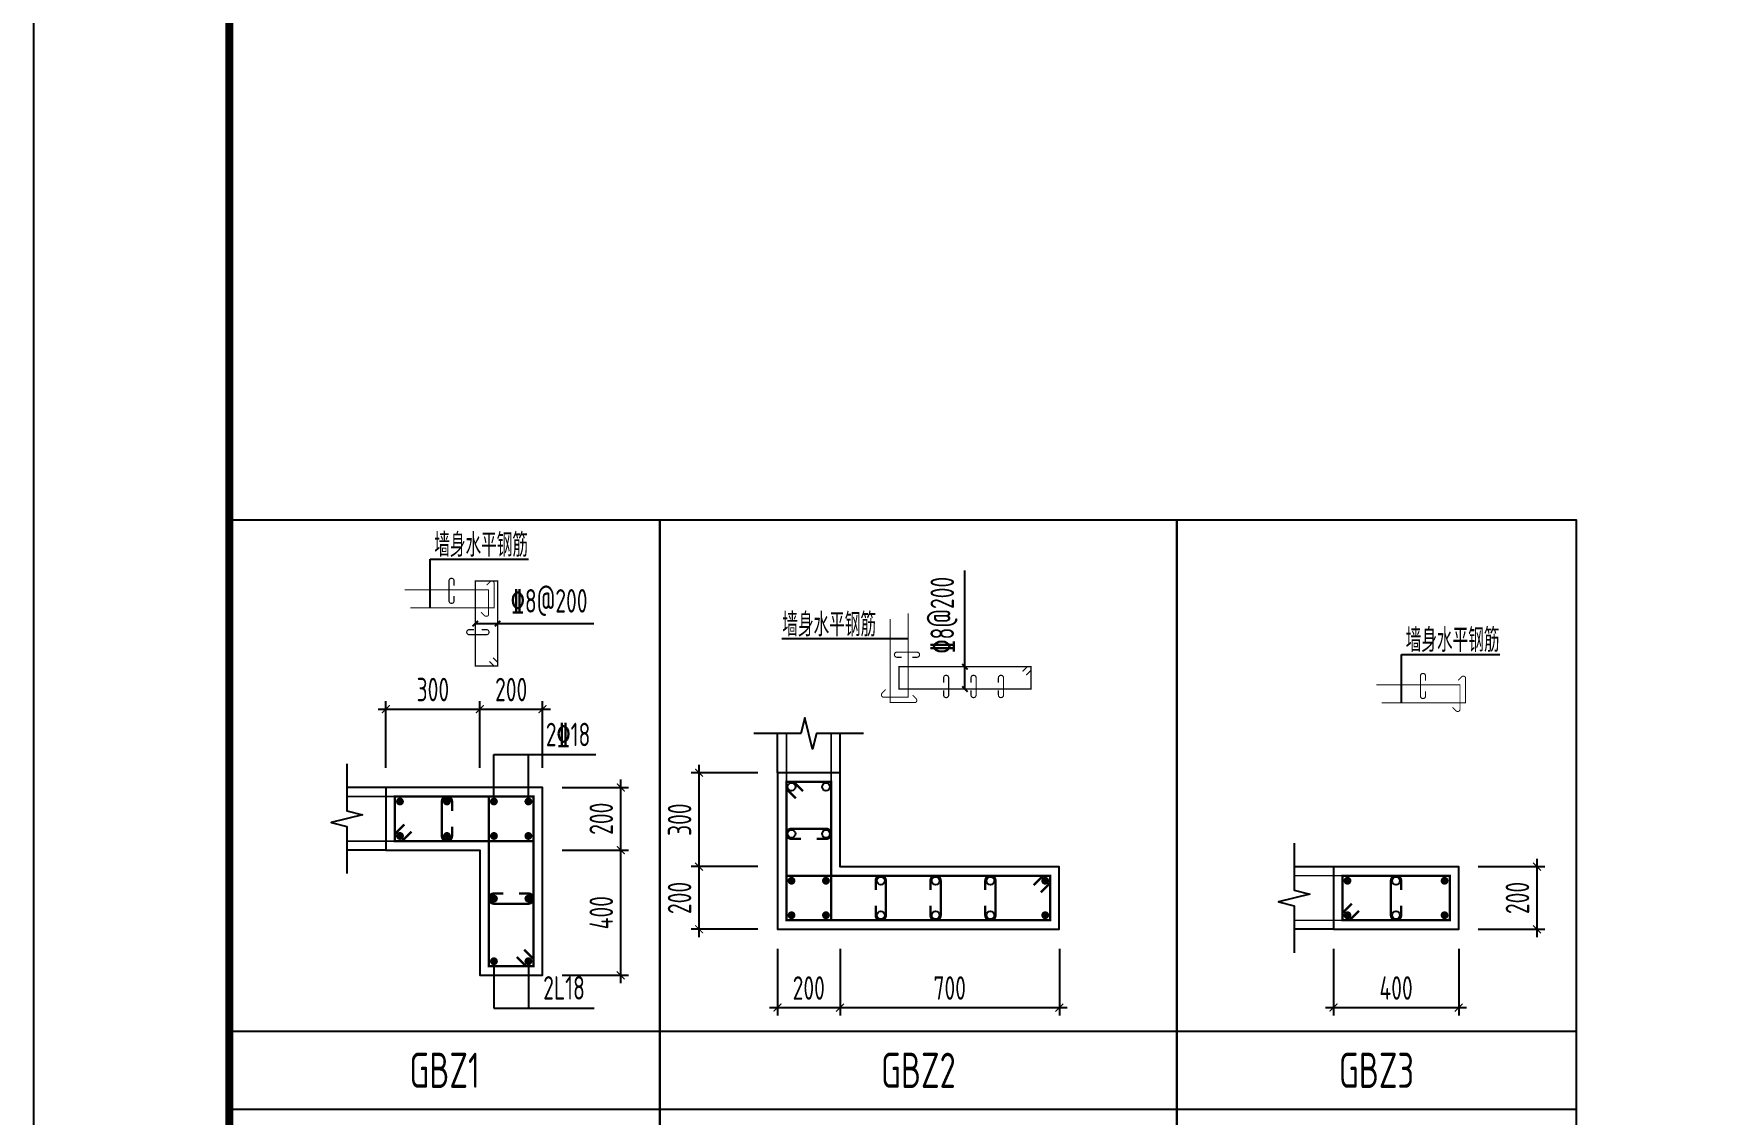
# Model space of a CAD drawing. Extents: x -1058961 to 23600, y -449123 to 2751847.
# Drawn here: x -459602 to -438225, y -204980 to -191172 of the extents above; entities that cross this region are included whole.
import ezdxf
from ezdxf.enums import TextEntityAlignment as Align

# ---------------------------------------------------------------- set-up
doc = ezdxf.new("R2010")
doc.units = 0
doc.header["$LTSCALE"] = 1000
doc.layers.get('0').update_dxf_attribs({"linetype": 'CONTINUOUS'})
doc.layers.get('DEFPOINTS').update_dxf_attribs({"linetype": 'CONTINUOUS'})
for name, color, linetype in [('-TK', 7, 'CONTINUOUS'), ('COLU_DE_DIM', 3, 'CONTINUOUS'), ('COLU_DE_TH', 7, 'CONTINUOUS'), ('LABEL', 1, 'CONTINUOUS'), ('LINK', 6, 'CONTINUOUS'), ('LINK-INDEX', 6, 'CONTINUOUS'), ('link-墙筋', 6, 'CONTINUOUS'), ('REIN', 6, 'CONTINUOUS'), ('TAB', 7, 'CONTINUOUS'), ('TAB_TEXT', 7, 'CONTINUOUS'), ('TEXT25', 2, 'CONTINUOUS'), ('THIN', 7, 'CONTINUOUS'), ('z-计算配筋', 7, 'CONTINUOUS')]:
    doc.layers.add(name, color=color, linetype=linetype)
doc.styles.add('TSSD_DIMENSION', font='Tssdeng.shx', dxfattribs={"width": 0.7, "bigfont": 'tssdchn.shx'})
doc.styles.add('TSSD_REIN', font='tssdeng.shx', dxfattribs={"width": 0.7, "height": 300, "bigfont": 'tssdchn.shx'})
doc.dimstyles.new('TSSD_25_100', dxfattribs={"dimtxt": 300, "dimasz": 100, "dimexe": 100, "dimexo": 250, "dimgap": 100, "dimtad": 1, "dimdec": 0, "dimlfac": 0.25, "dimzin": 0, "dimdsep": 46, "dimtxsty": 'TSSD_DIMENSION', "dimblk": 'ARCHTICK', "dimcen": 0, "dimdle": 100, "dimclrt": 7, "dimadec": 0, "dimazin": 0, "dimtfac": 1, "dimtdec": 0, "dimtix": 1, "dimtmove": 2, "dimatfit": 3, "dimldrblk": 'ARCHTICK', "dimfxl": 0, "dimtolj": 1, "dimtzin": 0, "dimarcsym": 0})

# ---------------------------------------------------------------- blocks, each defined once
blk = doc.blocks.new('_ArchTick')
at = {"color": 0, "linetype": 'ByBlock', "const_width": 0.15}
blk.add_lwpolyline([(-0.5, -0.5), (0.5, 0.5)], dxfattribs=at)
blk = doc.blocks.new('*D267')
at = {"layer": 'COLU_DE_DIM', "color": 0, "lineweight": -2}
for p, q in [((-443002, -202864), (-443002, -203714)), ((-441402, -202864), (-441402, -203714)), ((-443102, -203614), (-441302, -203614))]:
    blk.add_line(p, q, dxfattribs=at)
at = {"layer": 'DEFPOINTS', "color": 0}
for p in [(-443002, -202614), (-441402, -202614), (-441402, -203614)]:
    blk.add_point(p, dxfattribs=at)
at = {"layer": 'COLU_DE_DIM', "color": 0, "lineweight": -2, "xscale": 100, "yscale": 100, "zscale": 100, "rotation": 180}
blk.add_blockref('_ArchTick', (-443002, -203614), dxfattribs=at)
at = {"layer": 'COLU_DE_DIM', "color": 0, "lineweight": -2, "xscale": 100, "yscale": 100, "zscale": 100}
blk.add_blockref('_ArchTick', (-441402, -203614), dxfattribs=at)
at = {"layer": 'COLU_DE_DIM', "color": 7, "insert": (-442202, -203364), "char_height": 300, "attachment_point": 5, "style": 'TSSD_DIMENSION'}
blk.add_mtext('\\A1;400', dxfattribs=at)
blk = doc.blocks.new('*D268')
at = {"layer": 'COLU_DE_DIM', "color": 0, "lineweight": -2}
for p, q in [((-440402, -202714), (-440402, -201714)), ((-441152, -201814), (-440302, -201814)), ((-441152, -202614), (-440302, -202614))]:
    blk.add_line(p, q, dxfattribs=at)
at = {"layer": 'DEFPOINTS', "color": 0}
for p in [(-441402, -201814), (-440402, -201814), (-441402, -202614)]:
    blk.add_point(p, dxfattribs=at)
at = {"layer": 'COLU_DE_DIM', "color": 0, "lineweight": -2, "xscale": 100, "yscale": 100, "zscale": 100}
for p, rotation in [((-440402, -201814), 90), ((-440402, -202614), 270)]:
    blk.add_blockref('_ArchTick', p, dxfattribs=dict(at, rotation=rotation))
at = {"layer": 'COLU_DE_DIM', "color": 7, "insert": (-440652, -202214), "char_height": 300, "attachment_point": 5, "rotation": 90, "style": 'TSSD_DIMENSION'}
blk.add_mtext('\\A1;200', dxfattribs=at)
blk = doc.blocks.new('*D269')
at = {"layer": 'COLU_DE_DIM', "color": 0, "lineweight": -2}
for p, q in [((-455202, -199802), (-453802, -199802)), ((-455102, -200552), (-455102, -199702)), ((-453902, -200552), (-453902, -199702))]:
    blk.add_line(p, q, dxfattribs=at)
at = {"layer": 'DEFPOINTS', "color": 0}
for p in [(-453902, -199802), (-455102, -200802), (-453902, -200802)]:
    blk.add_point(p, dxfattribs=at)
at = {"layer": 'COLU_DE_DIM', "color": 0, "lineweight": -2, "xscale": 100, "yscale": 100, "zscale": 100, "rotation": 180}
blk.add_blockref('_ArchTick', (-455102, -199802), dxfattribs=at)
at = {"layer": 'COLU_DE_DIM', "color": 0, "lineweight": -2, "xscale": 100, "yscale": 100, "zscale": 100}
blk.add_blockref('_ArchTick', (-453902, -199802), dxfattribs=at)
at = {"layer": 'COLU_DE_DIM', "color": 7, "insert": (-454502, -199552), "char_height": 300, "attachment_point": 5, "style": 'TSSD_DIMENSION'}
blk.add_mtext('\\A1;300', dxfattribs=at)
blk = doc.blocks.new('*D270')
at = {"layer": 'COLU_DE_DIM', "color": 0, "lineweight": -2}
for p, q in [((-454002, -199802), (-453002, -199802)), ((-453902, -200552), (-453902, -199702)), ((-453102, -200552), (-453102, -199702))]:
    blk.add_line(p, q, dxfattribs=at)
at = {"layer": 'DEFPOINTS', "color": 0}
for p in [(-453102, -199802), (-453902, -200802), (-453102, -200802)]:
    blk.add_point(p, dxfattribs=at)
at = {"layer": 'COLU_DE_DIM', "color": 0, "lineweight": -2, "xscale": 100, "yscale": 100, "zscale": 100, "rotation": 180}
blk.add_blockref('_ArchTick', (-453902, -199802), dxfattribs=at)
at = {"layer": 'COLU_DE_DIM', "color": 0, "lineweight": -2, "xscale": 100, "yscale": 100, "zscale": 100}
blk.add_blockref('_ArchTick', (-453102, -199802), dxfattribs=at)
at = {"layer": 'COLU_DE_DIM', "color": 7, "insert": (-453502, -199552), "char_height": 300, "attachment_point": 5, "style": 'TSSD_DIMENSION'}
blk.add_mtext('\\A1;200', dxfattribs=at)
blk = doc.blocks.new('*D271')
at = {"layer": 'COLU_DE_DIM', "color": 0, "lineweight": -2}
for p, q in [((-452102, -203302), (-452102, -201502)), ((-452852, -201602), (-452002, -201602)), ((-452852, -203202), (-452002, -203202))]:
    blk.add_line(p, q, dxfattribs=at)
at = {"layer": 'DEFPOINTS', "color": 0}
for p in [(-453102, -201602), (-452102, -201602), (-453102, -203202)]:
    blk.add_point(p, dxfattribs=at)
at = {"layer": 'COLU_DE_DIM', "color": 0, "lineweight": -2, "xscale": 100, "yscale": 100, "zscale": 100}
for p, rotation in [((-452102, -201602), 90), ((-452102, -203202), 270)]:
    blk.add_blockref('_ArchTick', p, dxfattribs=dict(at, rotation=rotation))
at = {"layer": 'COLU_DE_DIM', "color": 7, "insert": (-452352, -202402), "char_height": 300, "attachment_point": 5, "rotation": 90, "style": 'TSSD_DIMENSION'}
blk.add_mtext('\\A1;400', dxfattribs=at)
blk = doc.blocks.new('*D272')
at = {"layer": 'COLU_DE_DIM', "color": 0, "lineweight": -2}
for p, q in [((-452102, -201702), (-452102, -200702)), ((-452852, -200802), (-452002, -200802)), ((-452852, -201602), (-452002, -201602))]:
    blk.add_line(p, q, dxfattribs=at)
at = {"layer": 'DEFPOINTS', "color": 0}
for p in [(-453102, -200802), (-452102, -200802), (-453102, -201602)]:
    blk.add_point(p, dxfattribs=at)
at = {"layer": 'COLU_DE_DIM', "color": 0, "lineweight": -2, "xscale": 100, "yscale": 100, "zscale": 100}
for p, rotation in [((-452102, -200802), 90), ((-452102, -201602), 270)]:
    blk.add_blockref('_ArchTick', p, dxfattribs=dict(at, rotation=rotation))
at = {"layer": 'COLU_DE_DIM', "color": 7, "insert": (-452352, -201202), "char_height": 300, "attachment_point": 5, "rotation": 90, "style": 'TSSD_DIMENSION'}
blk.add_mtext('\\A1;200', dxfattribs=at)
blk = doc.blocks.new('*D263')
at = {"layer": 'COLU_DE_DIM', "color": 0, "lineweight": -2}
for p, q in [((-450102, -202864), (-450102, -203714)), ((-449302, -202864), (-449302, -203714)), ((-450202, -203614), (-449202, -203614))]:
    blk.add_line(p, q, dxfattribs=at)
at = {"layer": 'DEFPOINTS', "color": 0}
for p in [(-450102, -202614), (-449302, -202614), (-449302, -203614)]:
    blk.add_point(p, dxfattribs=at)
at = {"layer": 'COLU_DE_DIM', "color": 0, "lineweight": -2, "xscale": 100, "yscale": 100, "zscale": 100, "rotation": 180}
blk.add_blockref('_ArchTick', (-450102, -203614), dxfattribs=at)
at = {"layer": 'COLU_DE_DIM', "color": 0, "lineweight": -2, "xscale": 100, "yscale": 100, "zscale": 100}
blk.add_blockref('_ArchTick', (-449302, -203614), dxfattribs=at)
at = {"layer": 'COLU_DE_DIM', "color": 7, "insert": (-449702, -203364), "char_height": 300, "attachment_point": 5, "style": 'TSSD_DIMENSION'}
blk.add_mtext('\\A1;200', dxfattribs=at)
blk = doc.blocks.new('*D264')
at = {"layer": 'COLU_DE_DIM', "color": 0, "lineweight": -2}
for p, q in [((-449302, -202864), (-449302, -203714)), ((-446502, -202864), (-446502, -203714)), ((-449402, -203614), (-446402, -203614))]:
    blk.add_line(p, q, dxfattribs=at)
at = {"layer": 'DEFPOINTS', "color": 0}
for p in [(-449302, -202614), (-446502, -202614), (-446502, -203614)]:
    blk.add_point(p, dxfattribs=at)
at = {"layer": 'COLU_DE_DIM', "color": 0, "lineweight": -2, "xscale": 100, "yscale": 100, "zscale": 100, "rotation": 180}
blk.add_blockref('_ArchTick', (-449302, -203614), dxfattribs=at)
at = {"layer": 'COLU_DE_DIM', "color": 0, "lineweight": -2, "xscale": 100, "yscale": 100, "zscale": 100}
blk.add_blockref('_ArchTick', (-446502, -203614), dxfattribs=at)
at = {"layer": 'COLU_DE_DIM', "color": 7, "insert": (-447902, -203364), "char_height": 300, "attachment_point": 5, "style": 'TSSD_DIMENSION'}
blk.add_mtext('\\A1;700', dxfattribs=at)
blk = doc.blocks.new('*D265')
at = {"layer": 'COLU_DE_DIM', "color": 0, "lineweight": -2}
for p, q in [((-451102, -202714), (-451102, -201714)), ((-450352, -201814), (-451202, -201814)), ((-450352, -202614), (-451202, -202614))]:
    blk.add_line(p, q, dxfattribs=at)
at = {"layer": 'DEFPOINTS', "color": 0}
for p in [(-451102, -201814), (-450102, -201814), (-450102, -202614)]:
    blk.add_point(p, dxfattribs=at)
at = {"layer": 'COLU_DE_DIM', "color": 0, "lineweight": -2, "xscale": 100, "yscale": 100, "zscale": 100}
for p, rotation in [((-451102, -201814), 90), ((-451102, -202614), 270)]:
    blk.add_blockref('_ArchTick', p, dxfattribs=dict(at, rotation=rotation))
at = {"layer": 'COLU_DE_DIM', "color": 7, "insert": (-451352, -202214), "char_height": 300, "attachment_point": 5, "rotation": 90, "style": 'TSSD_DIMENSION'}
blk.add_mtext('\\A1;200', dxfattribs=at)
blk = doc.blocks.new('*D266')
at = {"layer": 'COLU_DE_DIM', "color": 0, "lineweight": -2}
for p, q in [((-451102, -201914), (-451102, -200514)), ((-450352, -200614), (-451202, -200614)), ((-450352, -201814), (-451202, -201814))]:
    blk.add_line(p, q, dxfattribs=at)
at = {"layer": 'DEFPOINTS', "color": 0}
for p in [(-451102, -200614), (-450102, -200614), (-450102, -201814)]:
    blk.add_point(p, dxfattribs=at)
at = {"layer": 'COLU_DE_DIM', "color": 0, "lineweight": -2, "xscale": 100, "yscale": 100, "zscale": 100}
for p, rotation in [((-451102, -200614), 90), ((-451102, -201814), 270)]:
    blk.add_blockref('_ArchTick', p, dxfattribs=dict(at, rotation=rotation))
at = {"layer": 'COLU_DE_DIM', "color": 7, "insert": (-451352, -201214), "char_height": 300, "attachment_point": 5, "rotation": 90, "style": 'TSSD_DIMENSION'}
blk.add_mtext('\\A1;300', dxfattribs=at)
blk = doc.blocks.new('A1')
blk.add_lwpolyline([(0, 59400), (0, 0), (84100, 0), (84100, 59400)], close=True)
at = {"const_width": 100}
blk.add_lwpolyline([(2500, 58400), (2500, 1000), (83100, 1000), (83100, 58400)], close=True, dxfattribs=at)

msp = doc.modelspace()

# ---------------------------------------------------------------- linework, layer by layer
at = {"layer": 'COLU_DE_TH'}
for points in [[(-449302.31, -200614.25), (-450102.31, -200614.25), (-450102.31, -202614.25), (-446502.3, -202614.25), (-446502.3, -201814.25), (-449302.31, -201814.25), (-449302.31, -200614.25)], [(-455102.31, -200801.95), (-455102.31, -201601.95), (-453902.31, -201601.95), (-453902.31, -203201.95), (-453102.31, -203201.95), (-453102.31, -200801.95), (-455102.31, -200801.95)], [(-443002.3, -201814.25), (-443002.3, -202614.25), (-441402.3, -202614.25), (-441402.3, -201814.25), (-443002.3, -201814.25)]]:
    msp.add_lwpolyline(points, close=True, dxfattribs=at)
at = {"layer": 'LABEL'}
for p, q in [((-447707.52, -199544.85), (-447707.52, -198032.35)), ((-453959.81, -198708.96), (-452447.31, -198708.96)), ((-453722.31, -200381.95), (-452420.34, -200381.95)), ((-453722.31, -200981.95), (-453722.31, -200381.95)), ((-453282.31, -200981.95), (-453282.31, -200381.95)), ((-453722.31, -203021.95), (-453722.31, -203621.95)), ((-453282.31, -203021.95), (-453282.31, -203621.95)), ((-453722.31, -203621.95), (-452442.31, -203621.95))]:
    msp.add_line(p, q, dxfattribs=at)
at = {"layer": 'LABEL', "const_width": 25}
for points in [[(-453995.18, -198744.31), (-453924.43, -198673.6)], [(-453710.18, -198744.31), (-453639.43, -198673.6)], [(-447672.17, -199295.2), (-447742.92, -199224.49)], [(-447672.17, -199580.2), (-447742.92, -199509.49)]]:
    msp.add_lwpolyline(points, dxfattribs=at)
at = {"layer": 'LINK', "const_width": 30}
for points in [[(-449867.31, -200941.17), (-449987.31, -200821.17), (-449987.31, -200729.25), (-449417.31, -200729.25), (-449417.31, -202499.25), (-449987.31, -202499.25), (-449987.31, -200729.25), (-449895.39, -200729.25), (-449775.39, -200849.25)], [(-454775.39, -201366.95), (-454895.39, -201486.95), (-454987.31, -201486.95), (-454987.31, -200916.95), (-453217.31, -200916.95), (-453217.31, -201486.95), (-454987.31, -201486.95), (-454987.31, -201395.03), (-454867.31, -201275.03)], [(-453337.31, -202875.02), (-453217.31, -202995.02), (-453217.31, -203086.95), (-453787.31, -203086.95), (-453787.31, -200916.95), (-453217.31, -200916.95), (-453217.31, -203086.95), (-453309.24, -203086.95), (-453429.24, -202966.95)], [(-446829.22, -202049.25), (-446709.22, -201929.25), (-446617.3, -201929.25), (-446617.3, -202499.25), (-449987.31, -202499.25), (-449987.31, -201929.25), (-446617.3, -201929.25), (-446617.3, -202021.17), (-446737.3, -202141.17)], [(-442675.37, -202379.25), (-442795.37, -202499.25), (-442887.3, -202499.25), (-442887.3, -201929.25), (-441517.3, -201929.25), (-441517.3, -202499.25), (-442887.3, -202499.25), (-442887.3, -202407.32), (-442767.3, -202287.32)]]:
    msp.add_lwpolyline(points, dxfattribs=at)
for points in [[(-454257.31, -201101.95), (-454257.31, -200981.95, 1), (-454387.31, -200981.95), (-454387.31, -201421.95, 1), (-454257.31, -201421.95), (-454257.31, -201301.95)], [(-449602.31, -201459.25), (-449482.31, -201459.25, 1), (-449482.31, -201329.25), (-449922.31, -201329.25, 1), (-449922.31, -201459.25), (-449802.31, -201459.25)], [(-448847.31, -202314.25), (-448847.31, -202434.25, 1), (-448717.31, -202434.25), (-448717.31, -201994.25, 1), (-448847.31, -201994.25), (-448847.31, -202114.25)], [(-448147.3, -202314.25), (-448147.3, -202434.25, 1), (-448017.3, -202434.25), (-448017.3, -201994.25, 1), (-448147.3, -201994.25), (-448147.3, -202114.25)], [(-447447.3, -202314.25), (-447447.3, -202434.25, 1), (-447317.3, -202434.25), (-447317.3, -201994.25, 1), (-447447.3, -201994.25), (-447447.3, -202114.25)], [(-442137.3, -202114.25), (-442137.3, -201994.25, 1), (-442267.3, -201994.25), (-442267.3, -202434.25, 1), (-442137.3, -202434.25), (-442137.3, -202314.25)], [(-453602.31, -202156.95), (-453722.31, -202156.95, 1), (-453722.31, -202286.95), (-453282.31, -202286.95, 1), (-453282.31, -202156.95), (-453402.31, -202156.95)]]:
    msp.add_lwpolyline(points, format="xyb", dxfattribs=at)
at = {"layer": 'LINK-INDEX', "const_width": 15}
for points in [[(-454231.34, -198223.25), (-454231.34, -198163.25, 1), (-454296.34, -198163.25), (-454296.34, -198418.96, 1), (-454231.34, -198418.96), (-454231.34, -198358.96)], [(-453977.31, -198786.46), (-454037.31, -198786.46, 1), (-454037.31, -198851.46), (-453817.31, -198851.46, 1), (-453817.31, -198786.46), (-453877.31, -198786.46)], [(-448380, -199139.5), (-448320, -199139.5, 1), (-448320, -199074.5), (-448575.71, -199074.5, 1), (-448575.71, -199139.5), (-448515.71, -199139.5)], [(-447980.02, -199562.35), (-447980.02, -199622.35, 1), (-447915.02, -199622.35), (-447915.02, -199402.35, 1), (-447980.02, -199402.35), (-447980.02, -199462.35)], [(-447630.02, -199562.35), (-447630.02, -199622.35, 1), (-447565.02, -199622.35), (-447565.02, -199402.35, 1), (-447630.02, -199402.35), (-447630.02, -199462.35)], [(-447280.02, -199562.35), (-447280.02, -199622.35, 1), (-447215.02, -199622.35), (-447215.02, -199402.35, 1), (-447280.02, -199402.35), (-447280.02, -199462.35)], [(-441825.63, -199438.3), (-441825.63, -199378.3, 1), (-441890.63, -199378.3), (-441890.63, -199634.01, 1), (-441825.63, -199634.01), (-441825.63, -199574.01)]]:
    msp.add_lwpolyline(points, format="xyb", dxfattribs=at)
for points in [[(-453734.81, -199145.5), (-453674.81, -199205.5), (-453674.81, -199251.46), (-453959.81, -199251.46), (-453959.81, -198166.46), (-453674.81, -198166.46), (-453674.81, -199251.46), (-453720.77, -199251.46), (-453780.77, -199191.46)], [(-446970.98, -199319.85), (-446910.98, -199259.85), (-446865.02, -199259.85), (-446865.02, -199544.85), (-448550.02, -199544.85), (-448550.02, -199259.85), (-446865.02, -199259.85), (-446865.02, -199305.81), (-446925.02, -199365.81)]]:
    msp.add_lwpolyline(points, dxfattribs=at)
at = {"layer": 'LINK-INDEX', "color": 1, "const_width": 20}
for points in [[(-449987.31, -200829.25), (-449987.31, -200114.25)], [(-449417.31, -200829.25), (-449417.31, -200114.25)], [(-454887.31, -200916.95), (-455602.31, -200916.95)], [(-454887.31, -201486.95), (-455602.31, -201486.95)], [(-442787.3, -201929.25), (-443502.3, -201929.25)], [(-442787.3, -202499.25), (-443502.3, -202499.25)]]:
    msp.add_lwpolyline(points, dxfattribs=at)
at = {"layer": 'link-墙筋', "color": 152, "const_width": 12.5}
for points in [[(-454790.57, -198506.29), (-453720.57, -198506.29), (-453720.57, -198190.62, 0.41421356), (-453744.57, -198166.62), (-453753.06, -198166.62, 0.19891237), (-453770.03, -198173.65), (-453815.99, -198219.61)], [(-454861.44, -198276.46), (-453791.44, -198276.46), (-453791.44, -198592.14, -0.41421356), (-453815.44, -198616.14), (-453823.93, -198616.14, -0.19891237), (-453840.9, -198609.11), (-453886.86, -198563.14)], [(-448433.21, -198578.07), (-448433.21, -199648.07), (-448748.88, -199648.07, -0.41421356), (-448772.88, -199624.07), (-448772.88, -199615.58, -0.19891237), (-448765.85, -199598.61), (-448719.89, -199552.65)], [(-448663.04, -198648.94), (-448663.04, -199718.94), (-448347.37, -199718.94, 0.41421356), (-448323.37, -199694.94), (-448323.37, -199686.45, 0.19891237), (-448330.4, -199669.48), (-448376.36, -199623.52)], [(-442384.87, -199721.34), (-441314.87, -199721.34), (-441314.87, -199405.67, 0.41421356), (-441338.87, -199381.67), (-441347.35, -199381.67, 0.19891237), (-441364.32, -199388.7), (-441410.28, -199434.66)], [(-442455.74, -199491.51), (-441385.74, -199491.51), (-441385.74, -199807.18, -0.41421356), (-441409.74, -199831.18), (-441418.22, -199831.18, -0.19891237), (-441435.19, -199824.15), (-441481.15, -199778.19)]]:
    msp.add_lwpolyline(points, format="xyb", dxfattribs=at)
at = {"layer": 'REIN', "const_width": 50}
for points in [[(-454947.31, -200981.95, 1), (-454897.31, -200981.95, 1), (-454947.31, -200981.95)], [(-454347.31, -200981.95, 1), (-454297.31, -200981.95, 1), (-454347.31, -200981.95)], [(-453747.31, -200981.95, 1), (-453697.31, -200981.95, 1), (-453747.31, -200981.95)], [(-453307.31, -200981.95, 1), (-453257.31, -200981.95, 1), (-453307.31, -200981.95)], [(-454947.31, -201421.95, 1), (-454897.31, -201421.95, 1), (-454947.31, -201421.95)], [(-454347.31, -201421.95, 1), (-454297.31, -201421.95, 1), (-454347.31, -201421.95)], [(-453747.31, -201421.95, 1), (-453697.31, -201421.95, 1), (-453747.31, -201421.95)], [(-453307.31, -201421.95, 1), (-453257.31, -201421.95, 1), (-453307.31, -201421.95)], [(-449947.31, -201994.25, 1), (-449897.31, -201994.25, 1), (-449947.31, -201994.25)], [(-449507.31, -201994.25, 1), (-449457.31, -201994.25, 1), (-449507.31, -201994.25)], [(-446707.3, -201994.25, 1), (-446657.3, -201994.25, 1), (-446707.3, -201994.25)], [(-442847.3, -201994.25, 1), (-442797.3, -201994.25, 1), (-442847.3, -201994.25)], [(-441607.3, -201994.25, 1), (-441557.3, -201994.25, 1), (-441607.3, -201994.25)], [(-453747.31, -202221.95, 1), (-453697.31, -202221.95, 1), (-453747.31, -202221.95)], [(-453307.31, -202221.95, 1), (-453257.31, -202221.95, 1), (-453307.31, -202221.95)], [(-449947.31, -202434.25, 1), (-449897.31, -202434.25, 1), (-449947.31, -202434.25)], [(-449507.31, -202434.25, 1), (-449457.31, -202434.25, 1), (-449507.31, -202434.25)], [(-446707.3, -202434.25, 1), (-446657.3, -202434.25, 1), (-446707.3, -202434.25)], [(-442847.3, -202434.25, 1), (-442797.3, -202434.25, 1), (-442847.3, -202434.25)], [(-441607.3, -202434.25, 1), (-441557.3, -202434.25, 1), (-441607.3, -202434.25)], [(-453747.31, -203021.95, 1), (-453697.31, -203021.95, 1), (-453747.31, -203021.95)], [(-453307.31, -203021.95, 1), (-453257.31, -203021.95, 1), (-453307.31, -203021.95)]]:
    msp.add_lwpolyline(points, format="xyb", close=True, dxfattribs=at)
at = {"layer": 'REIN'}
for centre in [(-449922.31, -200794.25), (-449482.31, -200794.25), (-449922.31, -201394.25), (-449482.31, -201394.25), (-448782.31, -201994.25), (-448082.3, -201994.25), (-447382.3, -201994.25), (-442202.3, -201994.25), (-448782.31, -202434.25), (-448082.3, -202434.25), (-447382.3, -202434.25), (-442202.3, -202434.25)]:
    msp.add_circle(centre, 50, dxfattribs=at)
at = {"layer": 'TAB'}
for points in [[(-457102.31, -197384.7), (-451602.31, -197384.7), (-451602.31, -207914.25), (-457102.31, -207914.25), (-457102.31, -197384.7), (-457102.31, -203914.25), (-451602.31, -203914.25), (-451602.31, -204914.25), (-457102.31, -204914.25), (-457102.31, -205914.25), (-451602.31, -205914.25), (-451602.31, -206914.25), (-457102.31, -206914.25)], [(-451602.31, -197384.7), (-445002.3, -197384.7), (-445002.3, -207914.25), (-451602.31, -207914.25), (-451602.31, -197384.7), (-451602.31, -203914.25), (-445002.3, -203914.25), (-445002.3, -204914.25), (-451602.31, -204914.25), (-451602.31, -205914.25), (-445002.3, -205914.25), (-445002.3, -206914.25), (-451602.31, -206914.25)], [(-445002.3, -197384.7), (-439902.3, -197384.7), (-439902.3, -207914.25), (-445002.3, -207914.25), (-445002.3, -197384.7), (-445002.3, -203914.25), (-439902.3, -203914.25), (-439902.3, -204914.25), (-445002.3, -204914.25), (-445002.3, -205914.25), (-439902.3, -205914.25), (-439902.3, -206914.25), (-445002.3, -206914.25)]]:
    msp.add_lwpolyline(points, dxfattribs=at)
at = {"layer": 'THIN'}
for p, q in [((-450102.31, -200614.25), (-450102.31, -200114.25)), ((-449302.31, -200614.25), (-449302.31, -200114.25)), ((-455102.31, -200801.95), (-455602.31, -200801.95)), ((-455102.31, -201601.95), (-455602.31, -201601.95)), ((-443002.3, -201814.25), (-443502.3, -201814.25)), ((-443002.3, -202614.25), (-443502.3, -202614.25))]:
    msp.add_line(p, q, dxfattribs=at)
for points in [[(-449002.31, -200114.25), (-449602.31, -200114.25), (-449652.31, -200314.25), (-449752.31, -199914.25), (-449802.31, -200114.25), (-450402.31, -200114.25)], [(-455602.31, -200501.95), (-455602.31, -201101.95), (-455402.31, -201151.95), (-455802.31, -201251.95), (-455602.31, -201301.95), (-455602.31, -201901.95)], [(-443502.3, -201514.25), (-443502.3, -202114.25), (-443302.3, -202164.25), (-443702.3, -202264.25), (-443502.3, -202314.25), (-443502.3, -202914.25)]]:
    msp.add_lwpolyline(points, dxfattribs=at)
at = {"layer": 'z-计算配筋'}
for p, q in [((-454536.54, -198506.29), (-454536.54, -197888.62)), ((-454536.54, -197888.62), (-453281.9, -197888.62)), ((-448433.21, -198906.18), (-450044.19, -198906.18)), ((-442130.83, -199721.34), (-442130.83, -199103.66)), ((-442130.83, -199103.66), (-440876.19, -199103.66))]:
    msp.add_line(p, q, dxfattribs=at)

# ---------------------------------------------------------------- block references
at = {"layer": '-TK'}
msp.add_blockref('A1', (-459602.31, -219443.8), dxfattribs=at)

# ---------------------------------------------------------------- texts
at = {"layer": 'TAB_TEXT', "style": 'TSSD_REIN', "width": 0.7}
for s, p in [('GBZ1', (-454352.31, -204414.25)), ('GBZ2', (-448302.3, -204414.25)), ('GBZ3', (-442452.3, -204414.25))]:
    msp.add_text(s, height=450, dxfattribs=at).set_placement(p, align=Align.MIDDLE)
at = {"layer": 'TEXT25', "style": 'TSSD_REIN', "width": 0.7}
msp.add_text('%%1328@200', height=300, rotation=89.999998, dxfattribs=at).set_placement((-447757.52, -199092.35), align=Align.BOTTOM_LEFT)
msp.add_text('%%1328@200', height=300, dxfattribs=at).set_placement((-453507.31, -198658.96), align=Align.BOTTOM_LEFT)
at = {"layer": 'TEXT25', "color": 1, "style": 'TSSD_REIN', "width": 0.7}
for s, rotation, p in [('2%%13218', 0.000002, (-453059.52, -200365.89)), ('2L18', 359.999998, (-453093.28, -203602.06))]:
    msp.add_text(s, height=300, rotation=rotation, dxfattribs=at).set_placement(p, align=Align.BOTTOM_LEFT)
at = {"layer": 'z-计算配筋', "style": 'TSSD_REIN', "width": 0.7}
for p in [(-453885.32, -197705.59), (-449440.77, -198723.16), (-441479.62, -198920.64)]:
    msp.add_text('墙身水平钢筋', height=300, dxfattribs=at).set_placement(p, align=Align.MIDDLE_CENTER)

# ---------------------------------------------------------------- dimensions: what is measured, and where the dimension line sits
at = {"layer": 'COLU_DE_DIM'}
for base, p1, p2, picture, middle in [((-453902.31, -199801.95), (-455102.31, -200801.95), (-453902.31, -200801.95), '*D269', (-454502.31, -199551.95)), ((-453102.31, -199801.95), (-453902.31, -200801.95), (-453102.31, -200801.95), '*D270', (-453502.31, -199551.95)), ((-449302.31, -203614.25), (-450102.31, -202614.25), (-449302.31, -202614.25), '*D263', (-449702.31, -203364.25)), ((-446502.3, -203614.25), (-449302.31, -202614.25), (-446502.3, -202614.25), '*D264', (-447902.3, -203364.25)), ((-441402.3, -203614.25), (-443002.3, -202614.25), (-441402.3, -202614.25), '*D267', (-442202.3, -203364.25))]:
    dim = msp.add_linear_dim(base=base, p1=p1, p2=p2, dimstyle='TSSD_25_100', dxfattribs=at)
    dim.commit()
    dim.dimension.update_dxf_attribs({"geometry": picture, "text_midpoint": middle})
for base, p1, p2, picture, middle in [((-451102.31, -200614.25), (-450102.31, -201814.25), (-450102.31, -200614.25), '*D266', (-451352.31, -201214.25)), ((-452102.31, -200801.95), (-453102.31, -201601.95), (-453102.31, -200801.95), '*D272', (-452352.31, -201201.95)), ((-452102.31, -201601.95), (-453102.31, -203201.95), (-453102.31, -201601.95), '*D271', (-452352.31, -202401.95)), ((-451102.31, -201814.25), (-450102.31, -202614.25), (-450102.31, -201814.25), '*D265', (-451352.31, -202214.25)), ((-440402.3, -201814.25), (-441402.3, -202614.25), (-441402.3, -201814.25), '*D268', (-440652.3, -202214.25))]:
    dim = msp.add_linear_dim(base=base, p1=p1, p2=p2, angle=90, dimstyle='TSSD_25_100', dxfattribs=at)
    dim.commit()
    dim.dimension.update_dxf_attribs({"geometry": picture, "text_midpoint": middle})

doc.saveas('drawing.dxf')
